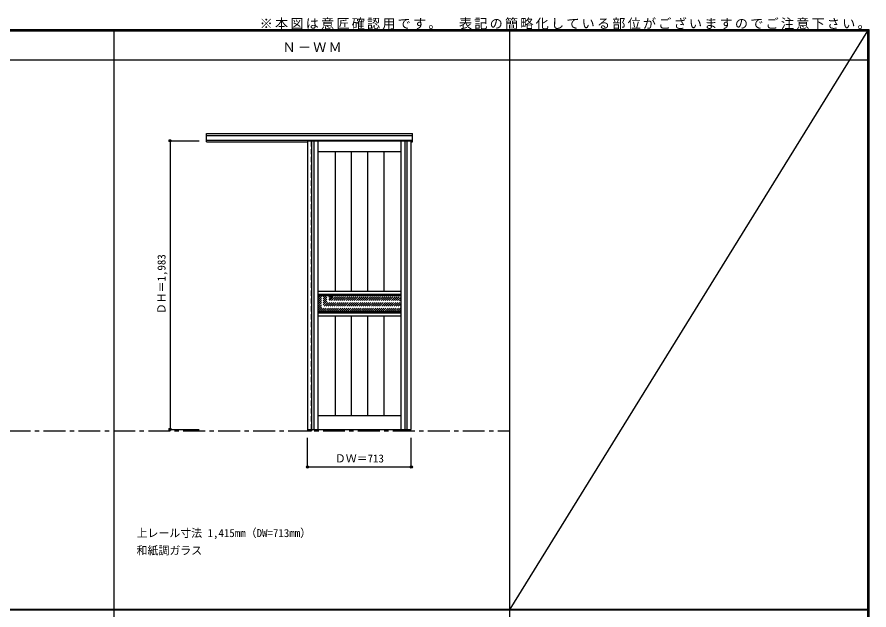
# Model space of a CAD drawing. Units: millimetres, scale not verified. Extents: x -6000 to 5700, y -4307 to 4260.
# Drawn here: x -152 to 5700, y 186 to 4260 of the extents above; entities that cross this region are included whole.
import ezdxf
from ezdxf.enums import TextEntityAlignment as Align

# ---------------------------------------------------------------- set-up
doc = ezdxf.new("R2010")
doc.units = ezdxf.units.MM
doc.header["$LTSCALE"] = 30
doc.header["$PDMODE"] = 32
doc.header["$PDSIZE"] = 15
doc.linetypes.add('CHAIN1', pattern=[8, 5, -1, 1, -1])
doc.linetypes.add('DASHED1', pattern=[1.8, 1.2, -0.6])
for name, color, linetype in [('0-1_通り芯', 4, 'CHAIN1'), ('0-2_扉', 3, 'Continuous'), ('0-3_仕上げ', 3, 'Continuous'), ('0-4_枠', 3, 'Continuous'), ('0-A_文字', 7, 'Continuous'), ('0-B_寸法', 4, 'Continuous'), ('0-C_ハッチ', 4, 'DASHED1'), ('F-0_補助線', 7, 'Continuous'), ('F-1_枠', 6, 'Continuous')]:
    doc.layers.add(name, color=color, linetype=linetype)
doc.styles.add('ＭＳ ゴシック', font='')
doc.styles.get('ＭＳ ゴシック').set_extended_font_data('MS Gothic')

msp = doc.modelspace()

# ---------------------------------------------------------------- linework, layer by layer
at = {"layer": '0-1_通り芯', "color": 7}
msp.add_line((-5490, 1418), (3233.5, 1418), dxfattribs=at)
at = {"layer": '0-2_扉', "color": 4, "linetype": 'DASHED1'}
msp.add_line((1843.25, 3410), (1843.25, 3406), dxfattribs=at)
at = {"layer": '0-2_扉'}
for p, q in [((1843.25, 3410), (1843.25, 1427)), ((1843.25, 3410), (2556.25, 3410)), ((2556.25, 1427), (2556.25, 3410)), ((1843.25, 1427), (2556.25, 1427))]:
    msp.add_line(p, q, dxfattribs=at)
at = {"layer": '0-3_仕上げ'}
for p, q in [((1870.75, 3410), (1870.75, 1427)), ((1885.75, 3410), (1885.75, 1427)), ((2513.75, 1427), (2513.75, 3410)), ((2528.75, 1427), (2528.75, 3410)), ((2032.2, 3334), (2032.2, 2375)), ((2143.9, 3334), (2143.9, 2375)), ((2255.6, 3334), (2255.6, 2375)), ((2367.3, 3334), (2367.3, 2375)), ((2486.25, 2354), (1913.25, 2354)), ((2486.25, 2226), (1913.25, 2226)), ((2032.2, 2205), (2032.2, 1519)), ((2143.9, 2205), (2143.9, 1519)), ((2255.6, 2205), (2255.6, 1519)), ((2367.3, 2205), (2367.3, 1519))]:
    msp.add_line(p, q, dxfattribs=at)
at = {"layer": '0-3_仕上げ', "color": 7}
for p, q in [((1913.25, 3410), (1913.25, 1427)), ((2486.25, 1427), (2486.25, 3410)), ((2486.25, 3334), (1913.25, 3334)), ((2486.25, 2375), (1913.25, 2375)), ((2486.25, 2345), (1913.25, 2345)), ((2486.25, 2235), (1913.25, 2235)), ((2486.25, 2205), (1913.25, 2205)), ((2486.25, 1519), (1913.25, 1519))]:
    msp.add_line(p, q, dxfattribs=at)
at = {"layer": '0-4_枠'}
for p, q in [((1149.25, 3460), (2564.25, 3460)), ((1149.25, 3403), (1149.25, 3460)), ((2564.25, 3403), (2564.25, 3460)), ((1149.25, 3447), (2564.25, 3447)), ((1149.25, 3415), (2564.25, 3415)), ((1149.25, 3403), (1843.25, 3403)), ((1842.25, 3415), (1842.25, 1418)), ((1870.25, 3410), (1870.25, 3415)), ((2556.25, 3403), (2564.25, 3403)), ((1842.25, 1418), (1870.25, 1418)), ((1870.25, 1427), (1870.25, 1418))]:
    msp.add_line(p, q, dxfattribs=at)
at = {"layer": '0-4_枠', "color": 4, "linetype": 'DASHED1'}
msp.add_line((1870.25, 1427), (1870.25, 3410), dxfattribs=at)
at = {"layer": '0-B_寸法'}
for p, q in [((899.25, 3410), (899.25, 1427)), ((899.25, 3410), (1099.25, 3410)), ((899.25, 1427), (1099.25, 1427)), ((1843.25, 1168), (1843.25, 1368)), ((2556.25, 1168), (2556.25, 1368)), ((2556.25, 1168), (1843.25, 1168))]:
    msp.add_line(p, q, dxfattribs=at)
at = {"layer": '0-B_寸法', "color": 7}
for p in [(899.25, 3410), (899.25, 1427), (1843.25, 1168), (2556.25, 1168)]:
    msp.add_point(p, dxfattribs=at)
at = {"layer": '0-C_ハッチ'}
for p, q in [((1913.25, 2243.92), (2014.33, 2345)), ((1913.25, 2258.06), (2000.19, 2345)), ((1913.25, 2272.2), (1986.05, 2345)), ((1913.25, 2286.34), (1971.91, 2345)), ((1913.25, 2300.48), (1957.77, 2345)), ((1913.25, 2314.63), (1943.62, 2345)), ((1913.25, 2328.77), (1929.48, 2345)), ((1913.25, 2342.91), (1915.34, 2345)), ((1918.48, 2235), (2028.48, 2345)), ((1932.62, 2235), (2042.62, 2345)), ((1946.76, 2235), (2056.76, 2345)), ((1960.9, 2235), (2070.9, 2345)), ((1975.04, 2235), (2085.04, 2345)), ((1989.19, 2235), (2099.19, 2345)), ((2003.33, 2235), (2113.33, 2345)), ((2017.47, 2235), (2127.47, 2345)), ((2031.61, 2235), (2141.61, 2345)), ((2045.76, 2235), (2155.76, 2345)), ((2059.9, 2235), (2169.9, 2345)), ((2074.04, 2235), (2184.04, 2345)), ((2088.18, 2235), (2198.18, 2345)), ((2102.32, 2235), (2212.32, 2345)), ((2116.47, 2235), (2226.47, 2345)), ((2130.61, 2235), (2240.61, 2345)), ((2144.75, 2235), (2254.75, 2345)), ((2158.89, 2235), (2268.89, 2345)), ((2173.03, 2235), (2283.03, 2345)), ((2187.18, 2235), (2297.18, 2345)), ((2201.32, 2235), (2311.32, 2345)), ((2215.46, 2235), (2325.46, 2345)), ((2229.6, 2235), (2339.6, 2345)), ((2243.74, 2235), (2353.74, 2345)), ((2257.89, 2235), (2367.89, 2345)), ((2272.03, 2235), (2382.03, 2345)), ((2286.17, 2235), (2396.17, 2345)), ((2300.31, 2235), (2410.31, 2345)), ((2314.46, 2235), (2424.46, 2345)), ((2328.6, 2235), (2438.6, 2345)), ((2342.74, 2235), (2452.74, 2345)), ((2356.88, 2235), (2466.88, 2345)), ((2371.02, 2235), (2481.02, 2345)), ((2385.17, 2235), (2486.25, 2336.08)), ((2399.31, 2235), (2486.25, 2321.94)), ((2413.45, 2235), (2486.25, 2307.8)), ((2427.59, 2235), (2486.25, 2293.66)), ((2441.73, 2235), (2486.25, 2279.52)), ((2455.88, 2235), (2486.25, 2265.37)), ((2470.02, 2235), (2486.25, 2251.23)), ((2484.16, 2235), (2486.25, 2237.09))]:
    msp.add_line(p, q, dxfattribs=at)
at = {"layer": 'F-0_補助線'}
msp.add_line((5690, 4165), (3233.5, 190.5), dxfattribs=at)
at = {"layer": 'F-1_枠'}
for p, q in [((-6000, 4175), (5700, 4175)), ((-6000, 4170), (5700, 4170)), ((-6000, 4165), (5700, 4165)), ((515, -3790), (515, 4175)), ((3233.5, -3790), (3233.5, 4175)), ((5690, 4175), (5690, -4205)), ((5695, 4175), (5695, -4205)), ((5700, 4175), (5700, -4205)), ((-6000, 3965), (5700, 3965)), ((-6000, 190.5), (5700, 190.5)), ((-6000, 187.5), (5700, 187.5))]:
    msp.add_line(p, q, dxfattribs=at)

# ---------------------------------------------------------------- texts
at = {"layer": '0-A_文字', "style": 'ＭＳ ゴシック'}
for s, p in [('上レール寸法 1,415mm（DW=713mm）', (669.25, 670.5)), ('和紙調ガラス', (669.25, 550.5))]:
    msp.add_text(s, height=54.99, dxfattribs=at).set_placement(p, align=Align.BOTTOM_LEFT)
at = {"layer": '0-A_文字', "char_height": 65.98, "attachment_point": 7, "style": 'ＭＳ ゴシック'}
for s, insert in [('\\T1.17;※本図は意匠確認用です。\u3000表記の簡略化している部位がございますのでご注意下さい。', (1515, 4175)), ('\\T1.17;Ｎ－ＷＭ', (1671.75, 4020))]:
    msp.add_mtext(s, dxfattribs=dict(at, insert=insert))
at = {"layer": '0-B_寸法', "color": 7, "style": 'ＭＳ ゴシック'}
msp.add_text('ＤＨ＝1,983', height=54.99, rotation=90, dxfattribs=at).set_placement((884.25, 2218.25), align=Align.BOTTOM_LEFT)
msp.add_text('ＤＷ＝713', height=54.99, dxfattribs=at).set_placement((2031, 1183), align=Align.BOTTOM_LEFT)

doc.saveas('drawing.dxf')
